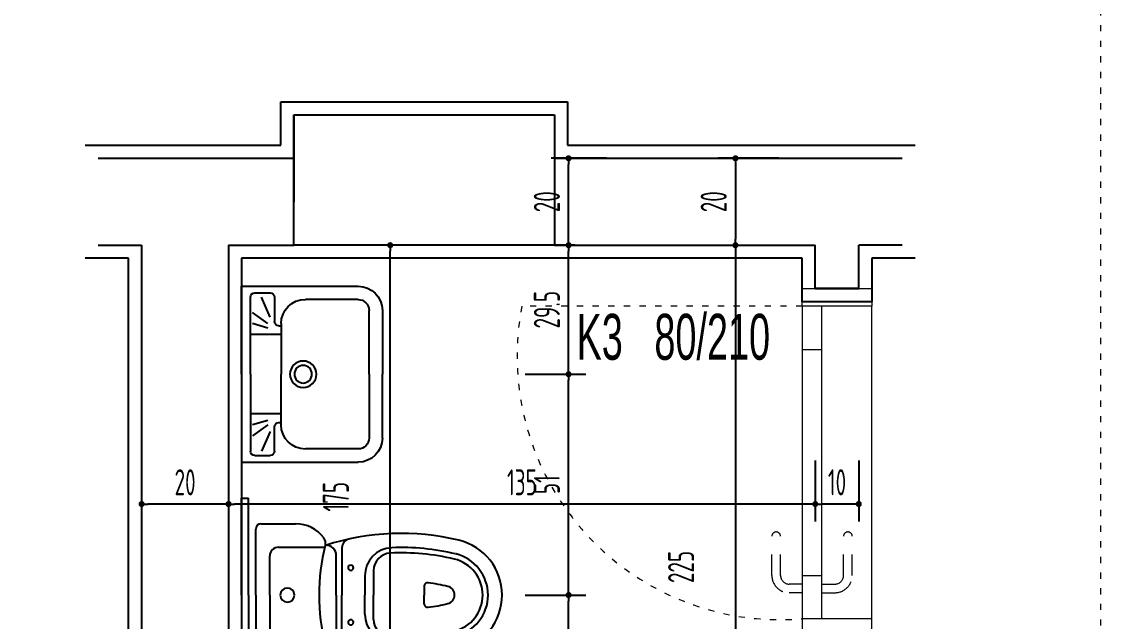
# Model space of a CAD drawing. Extents: x 41749 to 92598, y -24291 to 29432.
# Drawn here: x 89964 to 90584, y -22228 to -21882 of the extents above; entities that cross this region are included whole.
import ezdxf

# ---------------------------------------------------------------- set-up
doc = ezdxf.new("R2010")
doc.units = 0
doc.header["$MEASUREMENT"] = 0
doc.header["$PDMODE"] = 3
doc.linetypes.add('ACAD_ISO03W100', pattern=[30, 12, -18])
doc.layers.get('0').update_dxf_attribs({"linetype": 'CONTINUOUS'})
doc.layers.get('Defpoints').update_dxf_attribs({"linetype": 'CONTINUOUS'})
for name, color, linetype in [('DUVAR', 6, 'CONTINUOUS'), ('İÇ ÖLÇÜ', 95, 'CONTINUOUS'), ('KOLON', 5, 'CONTINUOUS'), ('SIVA', 7, 'CONTINUOUS'), ('tefriş', 12, 'CONTINUOUS'), ('YAZI', 7, 'CONTINUOUS')]:
    doc.layers.add(name, color=color, linetype=linetype)
for name, color, linetype, lineweight in [('KAPI-ACILIM1', 13, 'ACAD_ISO03W100', 20), ('KAPI-ACILIM11', 13, 'ACAD_ISO03W100', 20), ('KAPI-GOR', 153, 'CONTINUOUS', 15), ('KAPI-KASA', 34, 'CONTINUOUS', 20)]:
    doc.layers.add(name, color=color, linetype=linetype, lineweight=lineweight)
doc.styles.add('OLCU', font='isocpeur.ttf', dxfattribs={"width": 0.59})
doc.dimstyles.new('OLCU3', dxfattribs={"dimscale": 0.5, "dimtxt": 30, "dimasz": 7, "dimexe": 20, "dimexo": 0, "dimgap": 10, "dimtad": 1, "dimdec": 4, "dimrnd": 0.5, "dimdsep": 46, "dimtxsty": 'OLCU', "dimblk1": 'DOT', "dimblk2": 'DOT', "dimsah": 1, "dimcen": 0.09, "dimclrt": 4, "dimadec": 0, "dimazin": 0, "dimtfac": 1, "dimtdec": 4, "dimtix": 1, "dimtmove": 2, "dimatfit": 3, "dimfxl": 0, "dimtolj": 1, "dimtzin": 0, "dimarcsym": 0})

# ---------------------------------------------------------------- blocks, each defined once
blk = doc.blocks.new('klz1')
at = {"layer": 'tefriş', "linetype": 'Continuous'}
for p, q in [((137402.96, 93241.87), (137375.4, 93241.87)), ((137375.4, 93241.87), (137375.4, 93239.87)), ((137402.96, 93241.87), (137430.52, 93241.87)), ((137430.52, 93241.87), (137430.52, 93239.87)), ((137402.96, 93239.87), (137375.4, 93239.87)), ((137402.96, 93237.87), (137384.21, 93237.87)), ((137402.96, 93239.87), (137430.52, 93239.87)), ((137402.96, 93237.87), (137421.71, 93237.87)), ((137382.71, 93236.37), (137382.71, 93226.52)), ((137423.21, 93236.37), (137423.21, 93226.52)), ((137402.96, 93233.87), (137391.86, 93233.87)), ((137402.96, 93233.87), (137414.06, 93233.87)), ((137389.36, 93231.37), (137389.36, 93218.21)), ((137416.56, 93231.37), (137416.56, 93218.21)), ((137389.5, 93213.37), (137402.96, 93213.37)), ((137402.96, 93214.99), (137391.79, 93214.99)), ((137402.96, 93214.99), (137414.13, 93214.99)), ((137416.41, 93213.37), (137402.96, 93213.37)), ((137396.03, 93204.37), (137402.96, 93204.37)), ((137397.51, 93206.87), (137402.96, 93206.87)), ((137408.41, 93206.87), (137402.96, 93206.87)), ((137409.89, 93204.37), (137402.96, 93204.37)), ((137400.47, 93190.01), (137402.96, 93190.01)), ((137405.45, 93190.01), (137402.96, 93190.01))]:
    blk.add_line(p, q, dxfattribs=at)
for centre, radius, start, end in [((137384.21, 93236.37), 1.5, 90, 180), ((137421.71, 93236.37), 1.5, 0, 90), ((137391.86, 93231.37), 2.5, 90, 180), ((137414.06, 93231.37), 2.5, 0, 90), ((137402.96, 93228.87), 2, 90, 270), ((137402.96, 93228.87), 2, 270, 90), ((137392.71, 93226.52), 10, 180, 233.367), ((137413.21, 93226.52), 10, 306.633, 0), ((137402.96, 93163.59), 56.29, 90, 104.5064), ((137402.96, 93163.59), 56.29, 75.4936, 90), ((137455.46, 93196.51), 70, 162.0548, 193.5362), ((137388.23, 93220.5), 2.5, 233.367, 284.5064), ((137391.79, 93217.99), 3, 178.6368, 270), ((137414.13, 93217.99), 3, 270, 1.3632), ((137350.46, 93196.51), 70, 346.4638, 17.9452), ((137417.68, 93220.5), 2.5, 255.4936, 306.633), ((137389.5, 93210.87), 2.5, 90, 167.7163), ((137416.41, 93210.87), 2.5, 12.2837, 90), ((137395.21, 93210.87), 0.75, 0, 180), ((137395.21, 93210.87), 0.75, 180, 0), ((137410.71, 93210.87), 0.75, 0, 180), ((137410.71, 93210.87), 0.75, 180, 0), ((137397.51, 93198.87), 8, 90, 177.6672), ((137396.03, 93199.37), 5, 90, 177.2441), ((137408.41, 93198.87), 8, 2.3328, 90), ((137409.89, 93199.37), 5, 2.7559, 90), ((137455.46, 93196.51), 66, 177.6672, 193.5362), ((137455.46, 93196.51), 64.5, 177.2441, 193.5362), ((137350.46, 93196.51), 64.5, 346.4638, 2.7559), ((137350.46, 93196.51), 66, 346.4638, 2.3328), ((137400.47, 93189.01), 1, 90, 187.7658), ((137455.46, 93196.51), 56.5, 187.7658, 193.5362), ((137350.46, 93196.51), 56.5, 346.4638, 352.2342), ((137405.45, 93189.01), 1, 352.2342, 90), ((137402.96, 93183.87), 2.5, 193.5362, 270), ((137402.96, 93183.87), 2.5, 270, 346.4638), ((137402.96, 93183.87), 16, 193.5362, 270), ((137402.96, 93183.87), 12, 193.5362, 270), ((137402.96, 93183.87), 10.5, 193.5362, 270), ((137402.96, 93183.87), 10.5, 270, 346.4638), ((137402.96, 93183.87), 12, 270, 346.4638), ((137402.96, 93183.87), 16, 270, 346.4638)]:
    blk.add_arc(centre, radius, start, end, dxfattribs=at)
blk = doc.blocks.new('lav1')
at = {"layer": 'tefriş', "linetype": 'Continuous'}
for p, q in [((135822.88, 93902.3), (135822.88, 93869.18)), ((135847.88, 93902.3), (135822.88, 93902.3)), ((135847.88, 93899.8), (135826.01, 93899.8)), ((135836.63, 93891.05), (135836.63, 93899.8)), ((135847.88, 93902.3), (135872.88, 93902.3)), ((135847.88, 93899.8), (135869.76, 93899.8)), ((135859.13, 93891.05), (135859.13, 93899.8)), ((135872.88, 93902.3), (135872.88, 93869.18)), ((135824.76, 93898.55), (135824.76, 93894.18)), ((135833.51, 93894.8), (135830.38, 93899.18)), ((135834.76, 93894.8), (135833.51, 93899.18)), ((135861.01, 93894.8), (135862.26, 93899.18)), ((135862.26, 93894.8), (135865.38, 93899.18)), ((135871.01, 93898.55), (135871.01, 93894.18)), ((135831.63, 93894.18), (135826.01, 93896.68)), ((135864.13, 93894.18), (135869.76, 93896.68)), ((135826.01, 93892.93), (135832.88, 93892.93)), ((135833.51, 93891.05), (135847.88, 93891.05)), ((135834.13, 93891.68), (135834.13, 93891.05)), ((135862.26, 93891.05), (135847.88, 93891.05)), ((135861.63, 93891.68), (135861.63, 93891.05)), ((135869.76, 93892.93), (135862.88, 93892.93)), ((135826.63, 93869.18), (135826.63, 93884.18)), ((135869.13, 93869.18), (135869.13, 93884.18)), ((135847.88, 93866.05), (135829.76, 93866.05)), ((135847.88, 93866.05), (135866.01, 93866.05)), ((135829.76, 93862.3), (135847.88, 93862.3)), ((135866.01, 93862.3), (135847.88, 93862.3))]:
    blk.add_line(p, q, dxfattribs=at)
for radius in [3.75, 2.5]:
    blk.add_circle((135847.88, 93884.8), radius, dxfattribs=at)
for centre, radius, start, end in [((135826.01, 93898.55), 1.25, 90, 180), ((135869.76, 93898.55), 1.25, 0, 90), ((135826.01, 93894.18), 1.25, 180, 270), ((135869.76, 93894.18), 1.25, 270, 0), ((135833.51, 93884.18), 6.88, 90, 180), ((135832.88, 93891.68), 1.25, 0, 90), ((135862.88, 93891.68), 1.25, 90, 180), ((135862.26, 93884.18), 6.88, 0, 90), ((135829.76, 93869.18), 6.88, 180, 270), ((135829.76, 93869.18), 3.12, 180, 270), ((135866.01, 93869.18), 6.88, 270, 0), ((135866.01, 93869.18), 3.12, 270, 0)]:
    blk.add_arc(centre, radius, start, end, dxfattribs=at)
blk = doc.blocks.new('DOT')
at = {"color": 0, "linetype": 'ByBlock'}
blk.add_line((-0.5, 0), (-1, 0), dxfattribs=at)
at = {"color": 0, "linetype": 'ByBlock', "const_width": 0.5}
blk.add_lwpolyline([(-0.25, 0, 1), (0.25, 0, 1)], format="xyb", close=True, dxfattribs=at)
blk = doc.blocks.new('*D2655')
at = {"layer": 'Defpoints', "color": 0, "transparency": 16777216}
for p in [(90420.41, -22011.03), (90445.41, -22011.03), (90420.41, -22159.98)]:
    blk.add_point(p, dxfattribs=at)
at = {"layer": 'İÇ ÖLÇÜ', "color": 0, "lineweight": -2, "transparency": 16777216}
for p, q in [((90420.41, -22134.98), (90420.41, -22169.98)), ((90445.41, -22134.98), (90445.41, -22169.98)), ((90441.91, -22159.98), (90423.91, -22159.98))]:
    blk.add_line(p, q, dxfattribs=at)
at = {"layer": 'İÇ ÖLÇÜ', "color": 0, "lineweight": -2, "transparency": 16777216, "xscale": 3.5, "yscale": 3.5, "zscale": 3.5, "rotation": 180}
blk.add_blockref('DOT', (90420.41, -22159.98), dxfattribs=at)
at = {"layer": 'İÇ ÖLÇÜ', "color": 0, "lineweight": -2, "transparency": 16777216, "xscale": 3.5, "yscale": 3.5, "zscale": 3.5}
blk.add_blockref('DOT', (90445.41, -22159.98), dxfattribs=at)
at = {"layer": 'İÇ ÖLÇÜ', "color": 4, "transparency": 16777216, "insert": (90432.91, -22147.48), "char_height": 15, "attachment_point": 5, "style": 'OLCU'}
blk.add_mtext('\\A1;10', dxfattribs=at)
blk = doc.blocks.new('*D2656')
at = {"layer": 'Defpoints', "color": 0, "transparency": 16777216}
for p in [(90082.91, -22011.03), (90420.41, -22011.03), (90082.91, -22159.98)]:
    blk.add_point(p, dxfattribs=at)
at = {"layer": 'İÇ ÖLÇÜ', "color": 0, "lineweight": -2, "transparency": 16777216}
for p, q in [((90082.91, -22134.98), (90082.91, -22169.98)), ((90420.41, -22134.98), (90420.41, -22169.98)), ((90416.91, -22159.98), (90086.41, -22159.98))]:
    blk.add_line(p, q, dxfattribs=at)
at = {"layer": 'İÇ ÖLÇÜ', "color": 0, "lineweight": -2, "transparency": 16777216, "xscale": 3.5, "yscale": 3.5, "zscale": 3.5, "rotation": 180}
blk.add_blockref('DOT', (90082.91, -22159.98), dxfattribs=at)
at = {"layer": 'İÇ ÖLÇÜ', "color": 0, "lineweight": -2, "transparency": 16777216, "xscale": 3.5, "yscale": 3.5, "zscale": 3.5}
blk.add_blockref('DOT', (90420.41, -22159.98), dxfattribs=at)
at = {"layer": 'İÇ ÖLÇÜ', "color": 4, "transparency": 16777216, "insert": (90251.66, -22147.48), "char_height": 15, "attachment_point": 5, "style": 'OLCU'}
blk.add_mtext('\\A1;135', dxfattribs=at)
blk = doc.blocks.new('*D2657')
at = {"layer": 'Defpoints', "color": 0, "transparency": 16777216}
for p in [(90032.91, -22011.03), (90082.91, -22011.03), (90032.91, -22159.98)]:
    blk.add_point(p, dxfattribs=at)
at = {"layer": 'İÇ ÖLÇÜ', "color": 0, "lineweight": -2, "transparency": 16777216}
for p, q in [((90032.91, -22134.98), (90032.91, -22169.98)), ((90082.91, -22134.98), (90082.91, -22169.98)), ((90079.41, -22159.98), (90036.41, -22159.98))]:
    blk.add_line(p, q, dxfattribs=at)
at = {"layer": 'İÇ ÖLÇÜ', "color": 0, "lineweight": -2, "transparency": 16777216, "xscale": 3.5, "yscale": 3.5, "zscale": 3.5, "rotation": 180}
blk.add_blockref('DOT', (90032.91, -22159.98), dxfattribs=at)
at = {"layer": 'İÇ ÖLÇÜ', "color": 0, "lineweight": -2, "transparency": 16777216, "xscale": 3.5, "yscale": 3.5, "zscale": 3.5}
blk.add_blockref('DOT', (90082.91, -22159.98), dxfattribs=at)
at = {"layer": 'İÇ ÖLÇÜ', "color": 4, "transparency": 16777216, "insert": (90057.91, -22147.48), "char_height": 15, "attachment_point": 5, "style": 'OLCU'}
blk.add_mtext('\\A1;20', dxfattribs=at)
blk = doc.blocks.new('*D2670')
at = {"layer": 'Defpoints', "color": 0, "transparency": 16777216}
for p in [(90175.89, -22011.03), (90195.41, -22011.03), (90181.51, -22448.53)]:
    blk.add_point(p, dxfattribs=at)
at = {"layer": 'İÇ ÖLÇÜ', "color": 0, "lineweight": -2, "transparency": 16777216}
for p, q in [((90195.41, -22011.03), (90165.89, -22011.03)), ((90175.89, -22445.03), (90175.89, -22014.53)), ((90181.51, -22448.53), (90165.89, -22448.53))]:
    blk.add_line(p, q, dxfattribs=at)
at = {"layer": 'İÇ ÖLÇÜ', "color": 0, "lineweight": -2, "transparency": 16777216, "xscale": 3.5, "yscale": 3.5, "zscale": 3.5}
for p, rotation in [((90175.89, -22011.03), 90), ((90175.89, -22448.53), 270)]:
    blk.add_blockref('DOT', p, dxfattribs=dict(at, rotation=rotation))
at = {"layer": 'İÇ ÖLÇÜ', "color": 4, "transparency": 16777216, "insert": (90144.64, -22155.78), "char_height": 15, "attachment_point": 5, "rotation": 90, "style": 'OLCU'}
blk.add_mtext('\\A1;175', dxfattribs=at)
blk = doc.blocks.new('*D2671')
at = {"layer": 'Defpoints', "color": 0, "transparency": 16777216}
for p in [(90429.85, -21961.03), (90345.41, -22011.03), (90374.47, -22011.03)]:
    blk.add_point(p, dxfattribs=at)
at = {"layer": 'İÇ ÖLÇÜ', "color": 0, "lineweight": -2, "transparency": 16777216}
for p, q in [((90399.47, -21961.03), (90364.47, -21961.03)), ((90374.47, -21964.53), (90374.47, -22007.53)), ((90349.47, -22011.03), (90384.47, -22011.03))]:
    blk.add_line(p, q, dxfattribs=at)
at = {"layer": 'İÇ ÖLÇÜ', "color": 0, "lineweight": -2, "transparency": 16777216, "xscale": 3.5, "yscale": 3.5, "zscale": 3.5}
for p, rotation in [((90374.47, -21961.03), 90), ((90374.47, -22011.03), 270)]:
    blk.add_blockref('DOT', p, dxfattribs=dict(at, rotation=rotation))
at = {"layer": 'İÇ ÖLÇÜ', "color": 4, "transparency": 16777216, "insert": (90361.97, -21986.03), "char_height": 15, "attachment_point": 5, "rotation": 90, "style": 'OLCU'}
blk.add_mtext('\\A1;20', dxfattribs=at)
blk = doc.blocks.new('*D2672')
at = {"layer": 'Defpoints', "color": 0, "transparency": 16777216}
for p in [(90345.41, -22011.03), (90310.26, -22573.53), (90374.47, -22573.53)]:
    blk.add_point(p, dxfattribs=at)
at = {"layer": 'İÇ ÖLÇÜ', "color": 0, "lineweight": -2, "transparency": 16777216}
for p, q in [((90349.47, -22011.03), (90384.47, -22011.03)), ((90374.47, -22014.53), (90374.47, -22570.03)), ((90349.47, -22573.53), (90384.47, -22573.53))]:
    blk.add_line(p, q, dxfattribs=at)
at = {"layer": 'İÇ ÖLÇÜ', "color": 0, "lineweight": -2, "transparency": 16777216, "xscale": 3.5, "yscale": 3.5, "zscale": 3.5}
for p, rotation in [((90374.47, -22011.03), 90), ((90374.47, -22573.53), 270)]:
    blk.add_blockref('DOT', p, dxfattribs=dict(at, rotation=rotation))
at = {"layer": 'İÇ ÖLÇÜ', "color": 4, "transparency": 16777216, "insert": (90343.22, -22196.19), "char_height": 15, "attachment_point": 5, "rotation": 90, "style": 'OLCU'}
blk.add_mtext('\\A1;225', dxfattribs=at)
blk = doc.blocks.new('*D2705')
at = {"layer": 'Defpoints', "color": 0, "transparency": 16777216}
for p in [(90116.73, -22212.35), (90278.5, -22212.35), (90110.91, -22320.22)]:
    blk.add_point(p, dxfattribs=at)
at = {"layer": 'İÇ ÖLÇÜ', "color": 0, "lineweight": -2, "transparency": 16777216}
for p, q in [((90253.5, -22212.35), (90288.5, -22212.35)), ((90278.5, -22316.72), (90278.5, -22215.85)), ((90253.5, -22320.22), (90288.5, -22320.22))]:
    blk.add_line(p, q, dxfattribs=at)
at = {"layer": 'İÇ ÖLÇÜ', "color": 0, "lineweight": -2, "transparency": 16777216, "xscale": 3.5, "yscale": 3.5, "zscale": 3.5}
for p, rotation in [((90278.5, -22212.35), 90), ((90278.5, -22320.22), 270)]:
    blk.add_blockref('DOT', p, dxfattribs=dict(at, rotation=rotation))
at = {"layer": 'İÇ ÖLÇÜ', "color": 4, "transparency": 16777216, "insert": (90266, -22266.29), "char_height": 15, "attachment_point": 5, "rotation": 90, "style": 'OLCU'}
blk.add_mtext('\\A1;43', dxfattribs=at)
blk = doc.blocks.new('*D2706')
at = {"layer": 'Defpoints', "color": 0, "transparency": 16777216}
for p in [(90125.84, -22085.28), (90278.5, -22085.28), (90116.73, -22212.35)]:
    blk.add_point(p, dxfattribs=at)
at = {"layer": 'İÇ ÖLÇÜ', "color": 0, "lineweight": -2, "transparency": 16777216}
for p, q in [((90253.5, -22085.28), (90288.5, -22085.28)), ((90278.5, -22208.85), (90278.5, -22088.78)), ((90253.5, -22212.35), (90288.5, -22212.35))]:
    blk.add_line(p, q, dxfattribs=at)
at = {"layer": 'İÇ ÖLÇÜ', "color": 0, "lineweight": -2, "transparency": 16777216, "xscale": 3.5, "yscale": 3.5, "zscale": 3.5}
for p, rotation in [((90278.5, -22085.28), 90), ((90278.5, -22212.35), 270)]:
    blk.add_blockref('DOT', p, dxfattribs=dict(at, rotation=rotation))
at = {"layer": 'İÇ ÖLÇÜ', "color": 4, "transparency": 16777216, "insert": (90266, -22148.81), "char_height": 15, "attachment_point": 5, "rotation": 90, "style": 'OLCU'}
blk.add_mtext('\\A1;51', dxfattribs=at)
blk = doc.blocks.new('*D2707')
at = {"layer": 'Defpoints', "color": 0, "transparency": 16777216}
for p in [(90278.5, -22011.03), (90282.05, -22011.03), (90125.84, -22085.28)]:
    blk.add_point(p, dxfattribs=at)
at = {"layer": 'İÇ ÖLÇÜ', "color": 0, "lineweight": -2, "transparency": 16777216}
for p, q in [((90282.05, -22011.03), (90268.5, -22011.03)), ((90278.5, -22081.78), (90278.5, -22014.53)), ((90253.5, -22085.28), (90288.5, -22085.28))]:
    blk.add_line(p, q, dxfattribs=at)
at = {"layer": 'İÇ ÖLÇÜ', "color": 0, "lineweight": -2, "transparency": 16777216, "xscale": 3.5, "yscale": 3.5, "zscale": 3.5}
for p, rotation in [((90278.5, -22011.03), 90), ((90278.5, -22085.28), 270)]:
    blk.add_blockref('DOT', p, dxfattribs=dict(at, rotation=rotation))
at = {"layer": 'İÇ ÖLÇÜ', "color": 4, "transparency": 16777216, "insert": (90266, -22048.15), "char_height": 15, "attachment_point": 5, "rotation": 90, "style": 'OLCU'}
blk.add_mtext('\\A1;29.5', dxfattribs=at)
blk = doc.blocks.new('*D2708')
at = {"layer": 'Defpoints', "color": 0, "transparency": 16777216}
for p in [(90278.5, -21961.03), (90300.21, -21961.03), (90282.05, -22011.03)]:
    blk.add_point(p, dxfattribs=at)
at = {"layer": 'İÇ ÖLÇÜ', "color": 0, "lineweight": -2, "transparency": 16777216}
for p, q in [((90300.21, -21961.03), (90268.5, -21961.03)), ((90278.5, -22007.53), (90278.5, -21964.53)), ((90282.05, -22011.03), (90268.5, -22011.03))]:
    blk.add_line(p, q, dxfattribs=at)
at = {"layer": 'İÇ ÖLÇÜ', "color": 0, "lineweight": -2, "transparency": 16777216, "xscale": 3.5, "yscale": 3.5, "zscale": 3.5}
for p, rotation in [((90278.5, -21961.03), 90), ((90278.5, -22011.03), 270)]:
    blk.add_blockref('DOT', p, dxfattribs=dict(at, rotation=rotation))
at = {"layer": 'İÇ ÖLÇÜ', "color": 4, "transparency": 16777216, "insert": (90266, -21986.03), "char_height": 15, "attachment_point": 5, "rotation": 90, "style": 'OLCU'}
blk.add_mtext('\\A1;20', dxfattribs=at)

msp = doc.modelspace()

# ---------------------------------------------------------------- linework, layer by layer
at = {"layer": 'DUVAR'}
for p, q in [((90007.90554, -21961.02974), (90120.40554, -21961.02974)), ((90007.90554, -21961.02974), (90032.90554, -21961.02974)), ((90270.40554, -21961.02974), (90470.40553, -21961.02974)), ((90007.90554, -22011.02974), (90032.90554, -22011.02974)), ((90032.90554, -22011.02974), (90032.90554, -22348.52974)), ((90082.90554, -22011.02974), (90082.90554, -22448.52974)), ((90082.90554, -22011.02974), (90120.40554, -22011.02974)), ((90270.40554, -22011.02974), (90420.40553, -22011.02974)), ((90420.40553, -22036.02974), (90420.40553, -22011.02974)), ((90470.40553, -22011.02974), (90445.40553, -22011.02974)), ((90445.40553, -22036.02974), (90445.40553, -22011.02974)), ((90445.40545, -22036.02974), (90420.40545, -22036.02974)), ((90420.40545, -22036.02974), (90445.40545, -22036.02974)), ((90420.40545, -22036.02974), (90445.40545, -22036.02974)), ((90420.40545, -22036.02974), (90445.40545, -22036.02974)), ((90445.40545, -22036.02974), (90420.40545, -22036.02974)), ((90420.40545, -22036.02974), (90445.40545, -22036.02974)), ((90445.40545, -22036.02974), (90420.40545, -22036.02974)), ((90420.40545, -22036.02974), (90445.40545, -22036.02974)), ((90420.40545, -22036.02974), (90445.40545, -22036.02974)), ((90420.40545, -22036.02974), (90445.40545, -22036.02974)), ((90445.40545, -22036.02974), (90420.40545, -22036.02974)), ((90445.40545, -22036.02974), (90420.40545, -22036.02974)), ((90445.40553, -22036.02974), (90420.40553, -22036.02974))]:
    msp.add_line(p, q, dxfattribs=at)
at = {"layer": 'KAPI-ACILIM1', "ltscale": 0.3}
msp.add_line((90412.90545, -22046.02974), (90251.65545, -22046.02974), dxfattribs=at)
at = {"layer": 'KAPI-ACILIM1', "linetype": 'ACAD_ISO03W100', "ltscale": 0.3}
msp.add_lwpolyline([(89303.55225, -21704.35129), (90584.40629, -21704.35129), (90584.40629, -23724.46207), (89303.55225, -23724.46207)], close=True, dxfattribs=at)
at = {"layer": 'KAPI-ACILIM1', "ltscale": 0.3}
msp.add_arc((90400.47832, -22074.93581), 151.60412, 169.00822366, 274.70186174, dxfattribs=at)
at = {"layer": 'KAPI-ACILIM11'}
for p, q in [((90395.40545, -22201.02974), (90395.40545, -22178.52974)), ((90400.40545, -22201.02974), (90400.40545, -22178.52974)), ((90436.65545, -22201.02974), (90436.65545, -22178.52974)), ((90441.65545, -22201.02974), (90441.65545, -22178.52974)), ((90412.90545, -22206.02974), (90405.40545, -22206.02974)), ((90424.15545, -22206.02974), (90431.65545, -22206.02974)), ((90412.90545, -22211.02974), (90405.40545, -22211.02974)), ((90424.15545, -22211.02974), (90431.65545, -22211.02974))]:
    msp.add_line(p, q, dxfattribs=at)
for centre, radius, start, end in [((90397.90545, -22178.52974), 2.5, 0, 180), ((90439.15545, -22178.52974), 2.5, 0, 180), ((90405.40545, -22201.02974), 10, 180, 270), ((90405.40545, -22201.02974), 5, 180, 270), ((90431.65545, -22201.02974), 10, 270, 0), ((90431.65545, -22201.02974), 5, 270, 0)]:
    msp.add_arc(centre, radius, start, end, dxfattribs=at)
at = {"layer": 'KAPI-GOR'}
msp.add_line((90452.90545, -22226.02973), (90452.90545, -22046.02974), dxfattribs=at)
at = {"layer": 'KAPI-KASA'}
for p, q in [((90412.90545, -22046.02974), (90412.90545, -22226.02974)), ((90424.15545, -22226.02974), (90424.15545, -22046.02974)), ((90412.90545, -22071.02974), (90424.15545, -22071.02974)), ((90412.90545, -22201.02974), (90424.15545, -22201.02974))]:
    msp.add_line(p, q, dxfattribs=at)
for points in [[(90412.90545, -22046.02974), (90412.90545, -22036.02974), (90452.90545, -22036.02974), (90452.90545, -22046.02974), (90412.90545, -22046.02974)], [(90412.90545, -22226.02974), (90412.90545, -22236.02974), (90452.90545, -22236.02973), (90452.90545, -22226.02973), (90412.90545, -22226.02974)]]:
    msp.add_lwpolyline(points, close=True, dxfattribs=at)
at = {"layer": 'KOLON'}
for p, q in [((90120.40554, -21936.02974), (90120.40554, -21986.02974)), ((90120.40554, -22011.02974), (90120.40554, -21936.02974)), ((90120.40554, -21936.02974), (90270.40554, -21936.02974)), ((90270.40554, -21936.02974), (90270.40554, -22011.02974)), ((90270.40554, -22011.02974), (90120.40554, -22011.02974))]:
    msp.add_line(p, q, dxfattribs=at)
at = {"layer": 'SIVA'}
for p, q in [((90112.90554, -21953.52974), (90112.90554, -21928.52974)), ((90112.90554, -21928.52974), (90277.90554, -21928.52974)), ((90277.90554, -21928.52974), (90277.90554, -21953.52974)), ((90000.40554, -21953.52974), (90032.90554, -21953.52974)), ((90032.90554, -21953.52974), (90112.90554, -21953.52974)), ((90277.90554, -21953.52974), (90477.90553, -21953.52974)), ((90025.40554, -22018.52974), (90000.40554, -22018.52974)), ((90025.40554, -22028.52974), (90025.40554, -22018.52974)), ((90025.40554, -22341.02974), (90025.40554, -22018.52974)), ((90090.40554, -22018.52974), (90090.40554, -22441.02974)), ((90090.40554, -22018.52974), (90090.40554, -22028.52974)), ((90270.40554, -22018.52974), (90090.40554, -22018.52974)), ((90120.40554, -22018.52974), (90090.40554, -22018.52974)), ((90412.90553, -22018.52974), (90270.40554, -22018.52974)), ((90412.90553, -22043.52974), (90412.90553, -22018.52974)), ((90477.90553, -22018.52974), (90452.90553, -22018.52974)), ((90452.90553, -22018.52974), (90452.90553, -22043.52974)), ((90420.40545, -22036.02974), (90445.40545, -22036.02974)), ((90420.40553, -22036.02974), (90420.40545, -22036.02974)), ((90420.40553, -22036.02974), (90420.40545, -22036.02974)), ((90420.40545, -22036.02974), (90445.40545, -22036.02974)), ((90445.40553, -22036.02974), (90420.40553, -22036.02974)), ((90445.40553, -22036.02974), (90420.40553, -22036.02974)), ((90445.40545, -22036.02974), (90445.40553, -22036.02974)), ((90445.40545, -22036.02974), (90445.40553, -22036.02974)), ((90452.90553, -22043.52974), (90412.90553, -22043.52974))]:
    msp.add_line(p, q, dxfattribs=at)

# ---------------------------------------------------------------- block references
at = {"layer": 'tefriş', "linetype": 'Continuous', "yscale": 2.024999999994179, "rotation": 90}
for name, p, xscale, zscale in [('lav1', (280242.55772, 253006.68767), -2.024999999994179, 2.025), ('klz1', (278905.19797, -300453.34197), 2.024999999994179, 2.024999999994179)]:
    msp.add_blockref(name, p, dxfattribs=dict(at, xscale=xscale, zscale=zscale))

# ---------------------------------------------------------------- texts
at = {"layer": 'YAZI', "insert": (90338.74212, -22063.93018), "char_height": 26.4, "width": 459.37584, "attachment_point": 5, "rotation": 359.99999999, "style": 'OLCU'}
msp.add_mtext('{\\fArial|b0|i0|c162|p34;K3   80/210}', dxfattribs=at)

# ---------------------------------------------------------------- dimensions: what is measured, and where the dimension line sits
at = {"layer": 'İÇ ÖLÇÜ'}
for base, p1, p2, picture, middle in [((90278.49559, -21961.02974), (90282.04902, -22011.02974), (90300.21031, -21961.02974), '*D2708', (90265.99559, -21986.02974)), ((90374.47392, -22011.02974), (90429.85065, -21961.02974), (90345.40554, -22011.02974), '*D2671', (90361.97392, -21986.02974)), ((90278.49559, -22011.02974), (90125.8371, -22085.27575), (90282.04902, -22011.02974), '*D2707', (90265.99559, -22048.15274)), ((90278.49559, -22085.27575), (90116.73054, -22212.35006), (90125.8371, -22085.27575), '*D2706', (90265.99559, -22148.8129)), ((90278.49559, -22212.35006), (90110.9102, -22320.22466), (90116.73054, -22212.35006), '*D2705', (90265.99559, -22266.28736))]:
    dim = msp.add_linear_dim(base=base, p1=p1, p2=p2, angle=90, dimstyle='OLCU3', override={"dimlfac": 0.4}, dxfattribs=at)
    dim.commit()
    dim.dimension.update_dxf_attribs({"geometry": picture, "text_midpoint": middle})
for base, p1, p2, picture, middle in [((90175.89221, -22011.02974), (90181.5127, -22448.52974), (90195.40554, -22011.02974), '*D2670', (90144.64221, -22155.77945)), ((90374.47392, -22573.52974), (90345.40554, -22011.02974), (90310.26175, -22573.52974), '*D2672', (90343.22392, -22196.19177))]:
    dim = msp.add_linear_dim(base=base, p1=p1, p2=p2, angle=90, dimstyle='OLCU3', override={"dimlfac": 0.4}, dxfattribs=at)
    dim.commit()
    dim.dimension.update_dxf_attribs({"geometry": picture, "text_midpoint": middle, "dimtype": 160})
for base, p1, p2, picture, middle in [((90032.90554, -22159.97701), (90082.90554, -22011.02974), (90032.90554, -22011.02974), '*D2657', (90057.90554, -22147.47701)), ((90082.90554, -22159.97701), (90420.40553, -22011.02974), (90082.90554, -22011.02974), '*D2656', (90251.65554, -22147.47701)), ((90420.40553, -22159.97701), (90445.40553, -22011.02974), (90420.40553, -22011.02974), '*D2655', (90432.90553, -22147.47701))]:
    dim = msp.add_linear_dim(base=base, p1=p1, p2=p2, dimstyle='OLCU3', override={"dimlfac": 0.4}, dxfattribs=at)
    dim.commit()
    dim.dimension.update_dxf_attribs({"geometry": picture, "text_midpoint": middle})

doc.saveas('drawing.dxf')
